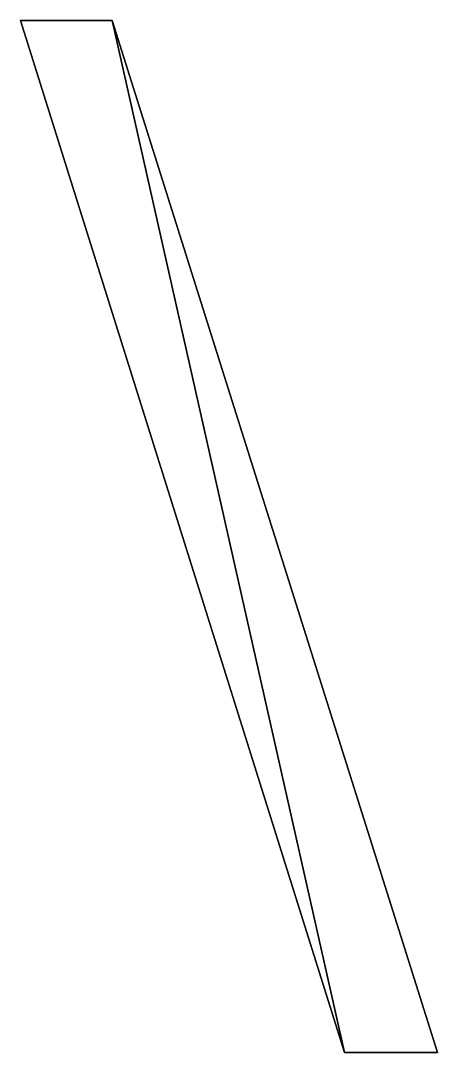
# Model space of a CAD drawing. Header units: metres. Extents: x 0.002 to 0.396, y -0.021 to 0.954.
import ezdxf

# ---------------------------------------------------------------- set-up
doc = ezdxf.new("R2010")
doc.units = ezdxf.units.M

msp = doc.modelspace()

# ---------------------------------------------------------------- meshes
at = {"layer": 'Armanisoft_0', "linetype": 'CONTINUOUS'}
mesh = msp.add_polyface(dxfattribs=at)
corners = [(0.001524, 0.954268), (0.088035, 0.954268), (0.395579, -0.021341), (0.307867, -0.021341), (0.001524, 0.954268), (0.198552, 1.719918), (-1.054903, -0.160264), (1.452007, -0.160264), (0.001524, 0.954268, 0.229421), (0.088035, 0.954268, 0.229421), (0.395579, -0.021341, 0.229421), (0.307867, -0.021341, 0.229421), (0.001524, 0.954268, 0.229421), (0.198552, 1.719918, 0.229421), (-1.054903, -0.160264, 0.229421), (1.452007, -0.160264, 0.229421), (0.001524, 0.954268), (0.001524, 0.954268, 0.229421), (0.088035, 0.954268), (0.088035, 0.954268, 0.229421), (0.395579, -0.021341), (0.395579, -0.021341, 0.229421), (0.307867, -0.021341), (0.307867, -0.021341, 0.229421)]
mesh.append_faces([[corners[k] for k in face] for face in [(3, 0, 1), (3, 1, 2), (11, 9, 8), (11, 10, 9), (18, 16, 17, 19), (20, 18, 19, 21), (22, 20, 21, 23), (16, 22, 23, 17)]])

doc.saveas('drawing.dxf')
